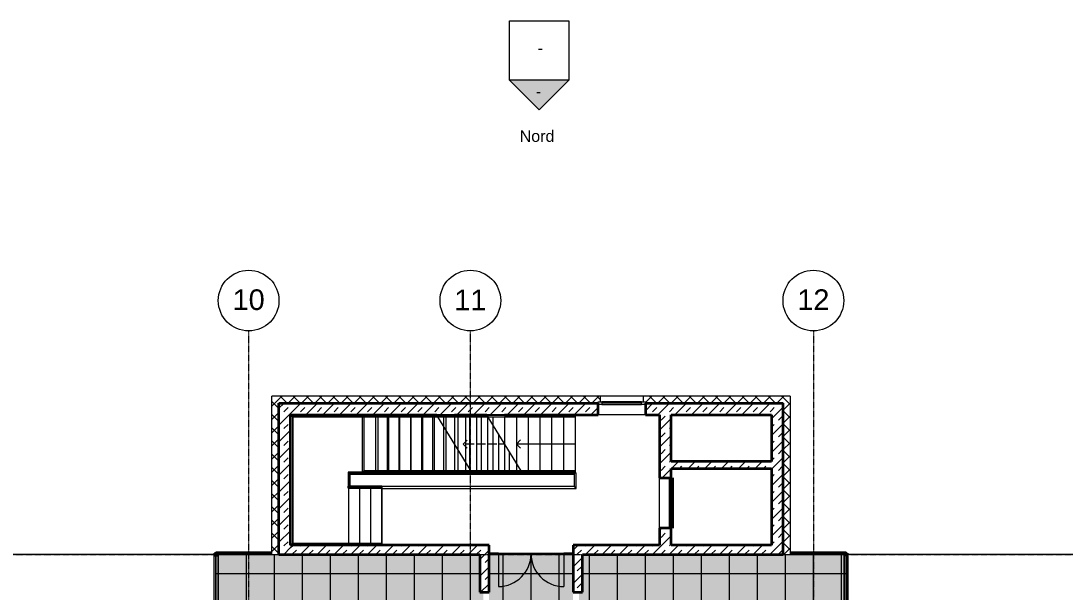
# Model space of a CAD drawing. Header units: millimetres. Extents: x -309577 to 26510, y -302335 to 26695.
# Drawn here: x -248819 to -226445, y -241483 to -229236 of the extents above; entities that cross this region are included whole.
import ezdxf

# ---------------------------------------------------------------- set-up
doc = ezdxf.new("R2010")
doc.units = ezdxf.units.MM
doc.linetypes.add('Rasterlinie', pattern=[22.225, 12.7, -3.175, 3.175, -3.175])
doc.linetypes.add('Verdeckt', pattern=[3, 2, -1])
for name, color, linetype, lineweight in [('A-ANNO-SYMB', 6, 'Continuous', 9), ('A-ANNO-TEXT', 2, 'Continuous', 9), ('A-AREA-LINE', 4, 'Continuous', 70), ('A-CLNG-GRID', 1, 'Continuous', 9), ('A-CLNG-SUSP', 5, 'Continuous', 9), ('A-DOOR', 1, 'Continuous', 9), ('A-FLOR-HRAL', 1, 'Continuous', 9), ('A-FLOR-OTLN', 6, 'Continuous', 9), ('A-FLOR-PATT', 8, 'Continuous', 9), ('A-FLOR-STRS', 2, 'Continuous', 9), ('A-GLAZ', 6, 'Continuous', 9), ('A-GLAZ-FRAM', 6, 'Continuous', 9), ('A-GLAZ-GLAS', 6, 'Continuous', 9), ('A-SECT-MBND', 5, 'Verdeckt', 9), ('A-WALL', 2, 'Continuous', 9), ('A-WALL-PATT', 2, 'Continuous', 35), ('S-GRID', 1, 'Continuous', 9)]:
    doc.layers.add(name, color=color, linetype=linetype, lineweight=lineweight)
pattern_1 = [(180, (0, 0), (-6e-14, -500), [])]
pattern_2 = [(45, (0, 0), (-141.42136, 141.42136), []), (135, (0, 0), (-141.42136, -141.42136), [])]
pattern_3 = [(45, (0, 0), (-179.60512, 179.60512), []), (45, (179.6, 0), (-179.60512, 179.60512), [127, -127])]

# ---------------------------------------------------------------- blocks, each defined once
blk = doc.blocks.new('Geländer - Geländer-271606-Ebene 2')
at = {"layer": 'A-FLOR-HRAL'}
for p, q in [((-236964, -238928), (-236964, -239218)), ((-236964, -238928), (-236924, -238928)), ((-236924, -239258), (-236924, -238928)), ((-236964, -239218), (-241084, -239218)), ((-241084, -239258), (-241084, -239253)), ((-241084, -239258), (-236924, -239258))]:
    blk.add_line(p, q, dxfattribs=at)
blk.add_open_spline([(-236924, -239258), (-236924, -239258), (-236924, -239258), (-236925, -239257), (-236926, -239255), (-236928, -239254), (-236929, -239253), (-236930, -239252), (-236931, -239250), (-236933, -239248), (-236935, -239247), (-236936, -239246), (-236937, -239244), (-236939, -239243), (-236940, -239242), (-236941, -239241), (-236942, -239239), (-236944, -239238), (-236945, -239237), (-236946, -239235), (-236948, -239234), (-236949, -239233), (-236950, -239232), (-236951, -239230), (-236953, -239229), (-236954, -239228), (-236955, -239227), (-236956, -239225), (-236958, -239224), (-236959, -239223), (-236960, -239222), (-236961, -239221), (-236962, -239219), (-236963, -239218), (-236964, -239218), (-236964, -239218)], degree=3, knots=[0, 0, 0, 0, 0.083333, 0.125, 0.166667, 0.208333, 0.229167, 0.25, 0.291667, 0.333333, 0.354167, 0.375, 0.395833, 0.416667, 0.4375, 0.458333, 0.479167, 0.5, 0.520833, 0.541667, 0.5625, 0.583333, 0.604167, 0.625, 0.645833, 0.666667, 0.6875, 0.708333, 0.75, 0.770833, 0.791667, 0.833333, 0.875, 0.916667, 1, 1, 1, 1], dxfattribs=at)
blk = doc.blocks.new('Systemelement - Verglasung-250439-Ebene 2')
at = {"layer": 'A-GLAZ'}
for p, q in [((-100, 15), (100, 15)), ((-100, 15), (-100, -15)), ((100, 15), (100, -15)), ((100, -15), (-100, -15))]:
    blk.add_line(p, q, dxfattribs=at)
blk = doc.blocks.new('Systemelement - Verglasung-250440-Ebene 2')
at = {"layer": 'A-GLAZ'}
for p, q in [((-700, 15), (700, 15)), ((-700, 15), (-700, -15)), ((700, 15), (700, -15)), ((700, -15), (-700, -15))]:
    blk.add_line(p, q, dxfattribs=at)
blk = doc.blocks.new('Fensterelement 1-flg - Standard-250446-Ebene 2')
at = {"layer": 'A-GLAZ-FRAM'}
for p, q in [((-552.5, 40), (552.5, 40)), ((-552.5, -40), (-552.5, 40)), ((552.5, 40), (552.5, -40)), ((552.5, -40), (-552.5, -40))]:
    blk.add_line(p, q, dxfattribs=at)
at = {"layer": 'A-GLAZ-GLAS'}
blk.add_line((-492.5, 0), (492.5, 0), dxfattribs=at)
blk = doc.blocks.new('Systemelement - Metallpanel-V7-Ebene 2')
at = {"layer": 'A-GLAZ'}
h = blk.add_hatch(dxfattribs=at)
h.set_pattern_fill('FP_1', color=256, style=0, pattern_type=2)
h.set_pattern_definition(pattern_1)
h.paths.add_polyline_path([(-600, 25), (-600, -25), (600, -25), (600, 25), (-122, 25)], flags=0)
for p, q in [((-600, 25), (600, 25)), ((600, 25), (600, -25)), ((600, -25), (-600, -25))]:
    blk.add_line(p, q, dxfattribs=at)
blk = doc.blocks.new('Fensterelement 1-flg - Standard-250491-Ebene 2')
at = {"layer": 'A-GLAZ-FRAM'}
for p, q in [((-552.5, -40), (-552.5, 40)), ((-552.5, 40), (552.5, 40)), ((552.5, 40), (552.5, -40)), ((552.5, -40), (-552.5, -40))]:
    blk.add_line(p, q, dxfattribs=at)
at = {"layer": 'A-GLAZ-GLAS'}
blk.add_line((-492.5, 0), (492.5, 0), dxfattribs=at)
blk = doc.blocks.new('Systemelement - Metallpanel-V14-Ebene 2')
at = {"layer": 'A-GLAZ'}
h = blk.add_hatch(dxfattribs=at)
h.set_pattern_fill('FP_3', color=256, style=0, pattern_type=2)
h.set_pattern_definition(pattern_1)
h.paths.add_polyline_path([(600, -25), (600, 25), (-600, 25), (-600, -25)], flags=0)
for p, q in [((-600, 25), (600, 25)), ((600, 25), (600, -25)), ((600, -25), (-600, -25))]:
    blk.add_line(p, q, dxfattribs=at)
blk = doc.blocks.new('Geländer - Geländer-393406-Ebene 2')
at = {"layer": 'A-FLOR-HRAL'}
for p, q in [((-241511, -237688), (-243034, -237688)), ((-243034, -237688), (-243034, -240473)), ((-242994, -237728), (-241511, -237728)), ((-242994, -240438), (-242994, -237728)), ((-236944, -237688), (-241511, -237688)), ((-241511, -237728), (-236944, -237728)), ((-242016, -240438), (-242994, -240438)), ((-241084, -240438), (-242016, -240438))]:
    blk.add_line(p, q, dxfattribs=at)
blk.add_lwpolyline([(-241084, -240438), (-241084, -240439), (-241084, -240441), (-241084, -240444), (-241084, -240448), (-241084, -240453), (-241084, -240458), (-241084, -240463), (-241084, -240468), (-241084, -240472)], dxfattribs=at)
for points, knots in [([(-243034, -237688), (-243034, -237688), (-243033, -237688), (-243032, -237689), (-243031, -237691), (-243030, -237692), (-243029, -237693), (-243028, -237694), (-243026, -237696), (-243024, -237698), (-243023, -237699), (-243021, -237700), (-243020, -237702), (-243019, -237703), (-243018, -237704), (-243016, -237705), (-243015, -237707), (-243014, -237708), (-243012, -237709), (-243011, -237711), (-243010, -237712), (-243009, -237713), (-243007, -237714), (-243006, -237716), (-243005, -237717), (-243004, -237718), (-243003, -237719), (-243001, -237721), (-243000, -237722), (-242999, -237723), (-242998, -237724), (-242996, -237725), (-242995, -237727), (-242994, -237728), (-242994, -237728), (-242994, -237728)], [0, 0, 0, 0, 0.083333, 0.125, 0.166667, 0.208333, 0.229167, 0.25, 0.291667, 0.333333, 0.354167, 0.375, 0.395833, 0.416667, 0.4375, 0.458333, 0.479167, 0.5, 0.520833, 0.541667, 0.5625, 0.583333, 0.604167, 0.625, 0.645833, 0.666667, 0.6875, 0.708333, 0.75, 0.770833, 0.791667, 0.833333, 0.875, 0.916667, 1, 1, 1, 1]), ([(-241511, -237688), (-241510, -237688), (-241509, -237688), (-241507, -237690), (-241506, -237694), (-241505, -237698), (-241504, -237703), (-241504, -237710), (-241504, -237717), (-241506, -237722), (-241507, -237726), (-241509, -237728), (-241510, -237728), (-241511, -237728)], [0, 0, 0, 0, 0.083333, 0.166667, 0.25, 0.333333, 0.416667, 0.5, 0.666667, 0.75, 0.833333, 0.916667, 1, 1, 1, 1]), ([(-243028, -240472), (-243027, -240472), (-243026, -240470), (-243024, -240468), (-243023, -240467), (-243021, -240466), (-243020, -240464), (-243019, -240463), (-243018, -240462), (-243016, -240461), (-243015, -240459), (-243014, -240458), (-243012, -240457), (-243011, -240455), (-243010, -240454), (-243009, -240453), (-243007, -240452), (-243006, -240450), (-243005, -240449), (-243004, -240448), (-243003, -240447), (-243001, -240445), (-243000, -240444), (-242999, -240443), (-242998, -240442), (-242996, -240441), (-242995, -240439), (-242994, -240438), (-242994, -240438), (-242994, -240438)], [0.25, 0.25, 0.25, 0.25, 0.2916667, 0.3333333, 0.3541667, 0.375, 0.3958333, 0.4166667, 0.4375, 0.4583333, 0.4791667, 0.5, 0.5208333, 0.5416667, 0.5625, 0.5833333, 0.6041667, 0.625, 0.6458333, 0.6666667, 0.6875, 0.7083333, 0.75, 0.7708333, 0.7916667, 0.8333333, 0.875, 0.9166667, 1, 1, 1, 1]), ([(-242022, -240472), (-242022, -240471), (-242023, -240468), (-242024, -240463), (-242024, -240456), (-242023, -240449), (-242022, -240444), (-242020, -240440), (-242018, -240438), (-242017, -240438), (-242016, -240438)], [0.25, 0.25, 0.25, 0.25, 0.3333333, 0.4166667, 0.5, 0.6666667, 0.75, 0.8333333, 0.9166667, 1, 1, 1, 1])]:
    blk.add_open_spline(points, degree=3, knots=knots, dxfattribs=at)
blk = doc.blocks.new('Geländer - Geländer-393410-Ebene 2')
at = {"layer": 'A-FLOR-HRAL'}
for p, q in [((-241511, -238913), (-241809, -238913)), ((-241809, -238913), (-241809, -239213)), ((-241769, -238953), (-241511, -238953)), ((-241769, -239213), (-241769, -238953)), ((-236944, -238913), (-241511, -238913)), ((-241511, -238953), (-236964, -238953)), ((-241084, -239213), (-241809, -239213)), ((-241809, -239253), (-241084, -239253))]:
    blk.add_line(p, q, dxfattribs=at)
for points in [[(-241809, -239253), (-241809, -239252), (-241809, -239250), (-241809, -239247), (-241809, -239243), (-241809, -239238), (-241809, -239233), (-241809, -239228), (-241809, -239223), (-241809, -239219), (-241809, -239216), (-241809, -239214), (-241809, -239213)], [(-241084, -239213), (-241084, -239214), (-241084, -239216), (-241084, -239219), (-241084, -239223), (-241084, -239228), (-241084, -239233), (-241084, -239238), (-241084, -239243), (-241084, -239247), (-241084, -239250), (-241084, -239252), (-241084, -239253)]]:
    blk.add_lwpolyline(points, dxfattribs=at)
for points, knots in [([(-241809, -238913), (-241809, -238913), (-241808, -238913), (-241807, -238914), (-241806, -238916), (-241805, -238917), (-241804, -238918), (-241803, -238919), (-241801, -238921), (-241799, -238923), (-241798, -238924), (-241796, -238925), (-241795, -238927), (-241794, -238928), (-241793, -238929), (-241791, -238930), (-241790, -238932), (-241789, -238933), (-241787, -238934), (-241786, -238936), (-241785, -238937), (-241784, -238938), (-241782, -238939), (-241781, -238941), (-241780, -238942), (-241779, -238943), (-241778, -238944), (-241776, -238946), (-241775, -238947), (-241774, -238948), (-241773, -238949), (-241771, -238950), (-241770, -238952), (-241769, -238953), (-241769, -238953), (-241769, -238953)], [0, 0, 0, 0, 0.083333, 0.125, 0.166667, 0.208333, 0.229167, 0.25, 0.291667, 0.333333, 0.354167, 0.375, 0.395833, 0.416667, 0.4375, 0.458333, 0.479167, 0.5, 0.520833, 0.541667, 0.5625, 0.583333, 0.604167, 0.625, 0.645833, 0.666667, 0.6875, 0.708333, 0.75, 0.770833, 0.791667, 0.833333, 0.875, 0.916667, 1, 1, 1, 1]), ([(-241511, -238913), (-241510, -238913), (-241509, -238913), (-241507, -238915), (-241506, -238919), (-241505, -238923), (-241504, -238928), (-241504, -238935), (-241504, -238942), (-241506, -238947), (-241507, -238951), (-241509, -238953), (-241510, -238953), (-241511, -238953)], [0, 0, 0, 0, 0.083333, 0.166667, 0.25, 0.333333, 0.416667, 0.5, 0.666667, 0.75, 0.833333, 0.916667, 1, 1, 1, 1])]:
    blk.add_open_spline(points, degree=3, knots=knots, dxfattribs=at)
blk = doc.blocks.new('Fensterelement 1-flg - Standard-250453-Ebene 2')
at = {"layer": 'A-GLAZ-FRAM'}
for p, q in [((-492.5, 40), (-552.5, 40)), ((-552.5, 40), (-552.5, -40)), ((-492.5, -40), (-492.5, 40)), ((-492.5, 40), (492.5, 40)), ((552.5, 40), (492.5, 40)), ((492.5, 40), (492.5, -40)), ((552.5, -40), (552.5, 40)), ((-552.5, -40), (-492.5, -40)), ((492.5, -40), (-492.5, -40)), ((492.5, -40), (552.5, -40))]:
    blk.add_line(p, q, dxfattribs=at)
at = {"layer": 'A-GLAZ-GLAS'}
blk.add_line((-492.5, 0), (492.5, 0), dxfattribs=at)
blk = doc.blocks.new('Systemelement - Metallpanel-V35-Ebene 2')
at = {"layer": 'A-GLAZ'}
for p, q in [((560, 25), (-600, 25)), ((-600, 25), (-600, -25)), ((600, -25), (600, 0)), ((-600, -25), (600, -25))]:
    blk.add_line(p, q, dxfattribs=at)
blk = doc.blocks.new('Fensterelement 1-flg - Standard-250498-Ebene 2')
at = {"layer": 'A-GLAZ-FRAM'}
for p, q in [((-552.5, -40), (-552.5, 40)), ((-552.5, 40), (-492.5, 40)), ((-492.5, 40), (-492.5, -40)), ((492.5, 40), (-492.5, 40)), ((492.5, -40), (492.5, 40)), ((492.5, 40), (552.5, 40)), ((552.5, 40), (552.5, -40)), ((-492.5, -40), (-552.5, -40)), ((-492.5, -40), (492.5, -40)), ((552.5, -40), (492.5, -40))]:
    blk.add_line(p, q, dxfattribs=at)
at = {"layer": 'A-GLAZ-GLAS'}
blk.add_line((-492.5, 0), (492.5, 0), dxfattribs=at)
blk = doc.blocks.new('Systemelement - Metallpanel-V47-Ebene 2')
at = {"layer": 'A-GLAZ'}
for p, q in [((600, 25), (-600, 25)), ((-600, 25), (-600, -25)), ((600, 0), (600, 25)), ((-600, -25), (560, -25))]:
    blk.add_line(p, q, dxfattribs=at)
blk = doc.blocks.new('Geländer - Geländer-272997-Ebene 2')
at = {"layer": 'A-FLOR-HRAL'}
for p, q in [((-243034, -237688), (-243034, -240473)), ((-241504, -237688), (-243034, -237688)), ((-242994, -237728), (-242994, -240438)), ((-241504, -237728), (-242994, -237728)), ((-240222, -237688), (-241504, -237688)), ((-240222, -237728), (-241504, -237728)), ((-239992, -237688), (-240215, -237688)), ((-239992, -237728), (-240215, -237728)), ((-239907, -237688), (-239964, -237688)), ((-239882, -237728), (-239964, -237728)), ((-242994, -240438), (-242024, -240438)), ((-242024, -240438), (-241084, -240438)), ((-241084, -240438), (-241084, -240473))]:
    blk.add_line(p, q, dxfattribs=at)
blk = doc.blocks.new('Geländer - Geländer-273030-Ebene 2')
at = {"layer": 'A-FLOR-HRAL'}
for p, q in [((-236964, -238928), (-236964, -239218)), ((-236964, -238928), (-236924, -238928)), ((-236924, -239258), (-236924, -238928)), ((-236964, -239218), (-241084, -239218)), ((-241084, -239258), (-241084, -239218)), ((-241084, -239258), (-236924, -239258))]:
    blk.add_line(p, q, dxfattribs=at)
blk.add_open_spline([(-236924, -239258), (-236924, -239258), (-236924, -239258), (-236925, -239257), (-236926, -239255), (-236928, -239254), (-236929, -239253), (-236930, -239252), (-236931, -239250), (-236933, -239248), (-236935, -239247), (-236936, -239246), (-236937, -239244), (-236939, -239243), (-236940, -239242), (-236941, -239241), (-236942, -239239), (-236944, -239238), (-236945, -239237), (-236946, -239235), (-236948, -239234), (-236949, -239233), (-236950, -239232), (-236951, -239230), (-236953, -239229), (-236954, -239228), (-236955, -239227), (-236956, -239225), (-236958, -239224), (-236959, -239223), (-236960, -239222), (-236961, -239221), (-236962, -239219), (-236963, -239218), (-236964, -239218), (-236964, -239218)], degree=3, knots=[0, 0, 0, 0, 0.083333, 0.125, 0.166667, 0.208333, 0.229167, 0.25, 0.291667, 0.333333, 0.354167, 0.375, 0.395833, 0.416667, 0.4375, 0.458333, 0.479167, 0.5, 0.520833, 0.541667, 0.5625, 0.583333, 0.604167, 0.625, 0.645833, 0.666667, 0.6875, 0.708333, 0.75, 0.770833, 0.791667, 0.833333, 0.875, 0.916667, 1, 1, 1, 1], dxfattribs=at)
blk = doc.blocks.new('Systemelement - Verglasung-250438-Ebene 2')
at = {"layer": 'A-GLAZ'}
for p, q in [((100, 15), (-100, 15)), ((-100, 15), (-100, -15)), ((100, -15), (100, 15)), ((-100, -15), (100, -15))]:
    blk.add_line(p, q, dxfattribs=at)
blk = doc.blocks.new('Türelement 2-flg - Drehflügel - Glas - Standard-250433-Ebene 2')
at = {"layer": 'A-DOOR'}
for p, q in [((-700, 0), (-700, 700)), ((700, 0), (700, 700))]:
    blk.add_line(p, q, dxfattribs=at)
for centre, start, end in [((-700, 0), 0, 90), ((700, 0), 90, 180)]:
    blk.add_arc(centre, 700, start, end, dxfattribs=at)
blk = doc.blocks.new('Geländer - Geländer-273226-Ebene 2')
at = {"layer": 'A-FLOR-HRAL'}
for p, q in [((-238829, -237693), (-238804, -237733)), ((-236944, -237693), (-238829, -237693)), ((-236944, -237733), (-238804, -237733)), ((-236944, -237693), (-236944, -237733))]:
    blk.add_line(p, q, dxfattribs=at)
at = {"layer": 'A-SECT-MBND'}
for p, q in [((-241474, -237733), (-241474, -237693)), ((-238829, -237693), (-241474, -237693)), ((-241474, -237714), (-241474, -237711)), ((-239892, -237711), (-241474, -237711)), ((-241474, -237714), (-241474, -237711)), ((-239892, -237711), (-241474, -237711)), ((-241474, -237714), (-241474, -237711)), ((-239892, -237711), (-241474, -237711)), ((-241474, -237714), (-241474, -237711)), ((-238817, -237711), (-241474, -237711)), ((-239890, -237714), (-241474, -237714)), ((-239890, -237714), (-241474, -237714)), ((-239890, -237714), (-241474, -237714)), ((-238815, -237714), (-241474, -237714)), ((-238804, -237733), (-241474, -237733)), ((-238817, -237711), (-239672, -237711)), ((-238815, -237714), (-239672, -237714)), ((-238817, -237711), (-239432, -237711)), ((-238815, -237714), (-239432, -237714)), ((-238817, -237711), (-239191, -237711)), ((-238815, -237714), (-239191, -237714))]:
    blk.add_line(p, q, dxfattribs=at)
blk = doc.blocks.new('Geländer - Geländer-273230-Ebene 2')
at = {"layer": 'A-FLOR-HRAL'}
for p, q in [((-238103, -238883), (-238079, -238923)), ((-236944, -238883), (-238103, -238883)), ((-236944, -238923), (-238079, -238923)), ((-236944, -238883), (-236944, -238923))]:
    blk.add_line(p, q, dxfattribs=at)
at = {"layer": 'A-SECT-MBND'}
for p, q in [((-241474, -238923), (-241474, -238883)), ((-238103, -238883), (-241474, -238883)), ((-241474, -238904), (-241474, -238901)), ((-238092, -238901), (-241474, -238901)), ((-241474, -238904), (-241474, -238901)), ((-238092, -238901), (-241474, -238901)), ((-241474, -238904), (-241474, -238901)), ((-238092, -238901), (-241474, -238901)), ((-241474, -238904), (-241474, -238901)), ((-238092, -238901), (-241474, -238901)), ((-238090, -238904), (-241474, -238904)), ((-238090, -238904), (-241474, -238904)), ((-238090, -238904), (-241474, -238904)), ((-238090, -238904), (-241474, -238904)), ((-238079, -238923), (-241474, -238923))]:
    blk.add_line(p, q, dxfattribs=at)
blk = doc.blocks.new('Fenster 1-flg - mit Anschlag - 1_01 x 1_01-250515-Ebene 2')
at = {"layer": 'A-GLAZ-FRAM'}
for p, q in [((-525, -20), (-445, -20)), ((-445, -80), (-475, -80)), ((-445, -20), (-445, -80)), ((405, -20), (-445, -20)), ((-445, -80), (405, -80)), ((405, -80), (405, -20)), ((405, -20), (485, -20)), ((435, -80), (405, -80))]:
    blk.add_line(p, q, dxfattribs=at)
at = {"layer": 'A-GLAZ-GLAS'}
blk.add_line((-445, -50), (405, -50), dxfattribs=at)
blk = doc.blocks.new('Geländer - Geländer-273478-Ebene 2')
at = {"layer": 'A-FLOR-HRAL'}
for p, q in [((-239907, -237688), (-239882, -237728)), ((-238832, -237688), (-239907, -237688)), ((-238807, -237728), (-239882, -237728)), ((-238610, -237688), (-238705, -237688)), ((-238380, -237688), (-238454, -237688)), ((-238150, -237688), (-238202, -237688)), ((-237920, -237688), (-237950, -237688)), ((-237689, -237688), (-237699, -237688))]:
    blk.add_line(p, q, dxfattribs=at)
at = {"layer": 'A-SECT-MBND'}
for p, q in [((-243034, -237688), (-243034, -240478)), ((-241504, -237688), (-243034, -237688)), ((-242994, -237728), (-242994, -240438)), ((-241504, -237728), (-242994, -237728)), ((-239907, -237688), (-241504, -237688)), ((-239882, -237728), (-241504, -237728)), ((-243034, -240478), (-242024, -240478)), ((-242994, -240438), (-242024, -240438)), ((-242024, -240438), (-241084, -240438)), ((-242024, -240478), (-241084, -240478)), ((-241084, -240438), (-241084, -240478))]:
    blk.add_line(p, q, dxfattribs=at)
blk = doc.blocks.new('Geländer - Geländer-273482-Ebene 2')
at = {"layer": 'A-FLOR-HRAL'}
for p, q in [((-239160, -238913), (-239148, -238933)), ((-238085, -238913), (-239160, -238913)), ((-239148, -238933), (-239148, -238953)), ((-236964, -238953), (-239148, -238953))]:
    blk.add_line(p, q, dxfattribs=at)
at = {"layer": 'A-SECT-MBND'}
for p, q in [((-241809, -238913), (-241809, -239253)), ((-241504, -238913), (-241809, -238913)), ((-241799, -238923), (-241799, -239243)), ((-241504, -238923), (-241799, -238923)), ((-241799, -238923), (-241799, -239243)), ((-241504, -238923), (-241799, -238923)), ((-241799, -238923), (-241799, -239243)), ((-241504, -238923), (-241799, -238923)), ((-241779, -238943), (-241779, -239223)), ((-241504, -238943), (-241779, -238943)), ((-241779, -238943), (-241779, -239223)), ((-241504, -238943), (-241779, -238943)), ((-241779, -238943), (-241779, -239223)), ((-241504, -238943), (-241779, -238943)), ((-241769, -238953), (-241769, -239213)), ((-241504, -238953), (-241769, -238953)), ((-239160, -238913), (-241504, -238913)), ((-239157, -238923), (-241504, -238923)), ((-239154, -238923), (-241504, -238923)), ((-239154, -238923), (-241504, -238923)), ((-239151, -238943), (-241504, -238943)), ((-239148, -238943), (-241504, -238943)), ((-239148, -238943), (-241504, -238943)), ((-239148, -238953), (-241504, -238953)), ((-241809, -239253), (-241084, -239253)), ((-241799, -239243), (-241084, -239243)), ((-241799, -239243), (-241084, -239243)), ((-241799, -239243), (-241084, -239243)), ((-241779, -239223), (-241084, -239223)), ((-241779, -239223), (-241084, -239223)), ((-241779, -239223), (-241084, -239223)), ((-241769, -239213), (-241084, -239213)), ((-241084, -239213), (-241084, -239253)), ((-241084, -239223), (-241084, -239243)), ((-241084, -239223), (-241084, -239243)), ((-241084, -239223), (-241084, -239243))]:
    blk.add_line(p, q, dxfattribs=at)
blk = doc.blocks.new('Ansicht - Gefüllter Pfeil und Ansichtsname-212564-Ebene 2')
at = {"layer": 'A-ANNO-SYMB'}
for p, q in [((-6.35, -6.35), (-6.35, 6.35)), ((-6.35, 6.35), (6.35, 6.35)), ((6.35, 6.35), (6.35, -6.35)), ((6.35, -6.35), (-6.35, -6.35))]:
    blk.add_line(p, q, dxfattribs=at)
blk = doc.blocks.new('Ansicht - Gefüllter Pfeil und Ansichtsname-212290-Ebene 2')
at = {"layer": 'A-ANNO-SYMB'}
blk.add_hatch(color=256, dxfattribs=at).paths.add_polyline_path([(6.35, 0), (-6.35, 0), (0, 6.35)], flags=0)
for p, q in [((0, 6.35), (-6.35, 0)), ((6.35, 0), (0, 6.35)), ((-6.35, 0), (6.35, 0))]:
    blk.add_line(p, q, dxfattribs=at)
blk = doc.blocks.new('Raster - Rasterbeschriftung-194804-Ebene 2')
at = {"layer": 'S-GRID'}
blk.add_circle((0, 0), 6.5, dxfattribs=at)

msp = doc.modelspace()

# ---------------------------------------------------------------- hatches: boundary and pattern name
at = {"layer": 'A-CLNG-GRID', "lineweight": 18}
h = msp.add_hatch(dxfattribs=at)
h.set_pattern_fill('FP_18', color=256, style=0, pattern_type=2)
h.set_pattern_definition([(0, (-241588.7, -242283), (0, 600), []), (90, (-241588.7, -242283), (-600, 4e-14), [])])
h.paths.add_polyline_path([(-244639, -244533), (-244614, -244533), (-244614, -244508), (-243939, -244508), (-243939, -244470), (-238914, -244470), (-238914, -241483), (-238989, -241483), (-238989, -240673), (-243439, -240673), (-243439, -240648), (-244639, -240648), (-244639, -243055)], flags=0)
h = msp.add_hatch(dxfattribs=at)
h.set_pattern_fill('FP_34', color=256, style=0, pattern_type=2)
h.set_pattern_definition([(90, (-237888.7, -259683), (-600, 4e-14), []), (180, (-237888.7, -259683), (-7e-14, -600), [])])
h.paths.add_polyline_path([(-241234, -278983), (-234544, -278983), (-234544, -277583), (-236989, -277583), (-236989, -240678), (-238789, -240678), (-238790, -277583), (-241234, -277583), (-241234, -278481)], flags=0)
h = msp.add_hatch(dxfattribs=at)
h.set_pattern_fill('FP_19', color=256, style=0, pattern_type=2)
h.set_pattern_definition([(0, (-234238.7, -242283), (0, 600), []), (90, (-234238.7, -242283), (-600, 4e-14), [])])
h.paths.add_polyline_path([(-231164, -244533), (-231139, -244533), (-231139, -240648), (-232339, -240648), (-232339, -240673), (-236789, -240673), (-236789, -241483), (-236864, -241483), (-236864, -244470), (-231839, -244470), (-231839, -244508), (-231164, -244508), (-231164, -244531)], flags=0)
at = {"layer": 'A-FLOR-PATT'}
h = msp.add_hatch(dxfattribs=at)
h.set_pattern_fill('FP_27', color=256, style=0, pattern_type=2)
h.set_pattern_definition([(270, (-237868.69, -258096.74), (100, 6e-15), []), (0, (-237868.69, -258096.74), (200, 200), [100, -700]), (0, (-237768.69, -258496.74), (200, 200), [100, -700])])
h.paths.add_polyline_path([(-237343, -278983), (-234544, -278983), (-234544, -277583), (-236989, -277583), (-236989, -272680), (-236864, -272680), (-236864, -275520), (-231164, -275520), (-231164, -274153), (-231179, -274153), (-231179, -272953), (-231164, -272953), (-231164, -271558), (-231839, -271558), (-231839, -271595), (-236864, -271595), (-236864, -271795), (-236989, -271795), (-236989, -268630), (-236864, -268630), (-236864, -271470), (-231839, -271470), (-231839, -271508), (-231164, -271508), (-231164, -271453), (-231179, -271453), (-231179, -270253), (-231164, -270253), (-231164, -268753), (-231179, -268753), (-231179, -267553), (-231164, -267553), (-231164, -267508), (-231839, -267508), (-231839, -267545), (-236864, -267545), (-236864, -267745), (-236989, -267745), (-236989, -264580), (-236864, -264580), (-236864, -267420), (-231839, -267420), (-231839, -267458), (-231164, -267458), (-231164, -266053), (-231179, -266053), (-231179, -264853), (-231164, -264853), (-231164, -263458), (-231839, -263458), (-231839, -263495), (-236864, -263495), (-236864, -263695), (-236989, -263695), (-236989, -260568), (-236864, -260568), (-236864, -263370), (-231839, -263370), (-231839, -263408), (-231164, -263408), (-231164, -263353), (-231179, -263353), (-231179, -262153), (-231164, -262153), (-231164, -260653), (-231179, -260653), (-231179, -259483), (-236864, -259483), (-236864, -259683), (-236989, -259683), (-236989, -255130), (-236864, -255130), (-236864, -259283), (-231164, -259283), (-231164, -257953), (-231179, -257953), (-231179, -256753), (-231164, -256753), (-231164, -255253), (-231179, -255253), (-231179, -254053), (-231164, -254053), (-231164, -254008), (-231839, -254008), (-231839, -254045), (-236864, -254045), (-236864, -254245), (-236989, -254245), (-236989, -249730), (-236864, -249730), (-236864, -253920), (-231839, -253920), (-231839, -253958), (-231164, -253958), (-231164, -252553), (-231179, -252553), (-231179, -251353), (-231164, -251353), (-231164, -249853), (-231179, -249853), (-231179, -248653), (-231164, -248653), (-231164, -248608), (-231839, -248608), (-231839, -248645), (-236864, -248645), (-236864, -248845), (-236989, -248845), (-236989, -245680), (-236864, -245680), (-236864, -248520), (-231839, -248520), (-231839, -248558), (-231164, -248558), (-231164, -247153), (-231179, -247153), (-231179, -245953), (-231164, -245953), (-231164, -244558), (-231839, -244558), (-231839, -244595), (-236864, -244595), (-236864, -244795), (-236989, -244795), (-236989, -244270), (-236864, -244270), (-236864, -244470), (-231839, -244470), (-231839, -244508), (-231164, -244508), (-231164, -244453), (-231179, -244453), (-231179, -243253), (-231164, -243253), (-231164, -241753), (-231179, -241753), (-231179, -240673), (-236789, -240673), (-236789, -241483), (-236864, -241483), (-236864, -243385), (-236989, -243385), (-236989, -240678), (-237189, -240678), (-237189, -240673), (-238589, -240673), (-238589, -240678), (-238789, -240678), (-238789, -243385), (-238914, -243385), (-238914, -241483), (-238989, -241483), (-238989, -240673), (-244599, -240673), (-244599, -241753), (-244614, -241753), (-244614, -243253), (-244599, -243253), (-244599, -244453), (-244614, -244453), (-244614, -244508), (-243939, -244508), (-243939, -244470), (-238914, -244470), (-238914, -244270), (-238789, -244270), (-238789, -244795), (-238914, -244795), (-238914, -244595), (-243939, -244595), (-243939, -244558), (-244614, -244558), (-244614, -245953), (-244599, -245953), (-244599, -247153), (-244614, -247153), (-244614, -248558), (-243939, -248558), (-243939, -248520), (-238914, -248520), (-238914, -248022), (-238939, -248070), (-238977, -248115), (-239022, -248152), (-239074, -248180), (-239130, -248197), (-239189, -248203), (-239247, -248197), (-239303, -248180), (-239355, -248152), (-239401, -248115), (-239438, -248070), (-239466, -248018), (-239483, -247962), (-239489, -247903), (-239483, -247844), (-239466, -247788), (-239438, -247736), (-239401, -247691), (-239355, -247654), (-239303, -247626), (-239247, -247609), (-239189, -247603), (-239130, -247609), (-239074, -247626), (-239022, -247654), (-238977, -247691), (-238939, -247736), (-238914, -247784), (-238914, -245680), (-238789, -245680), (-238789, -248845), (-238914, -248845), (-238914, -248645), (-243939, -248645), (-243939, -248608), (-244614, -248608), (-244614, -248653), (-244599, -248653), (-244599, -249853), (-244614, -249853), (-244614, -251353), (-244599, -251353), (-244599, -252553), (-244614, -252553), (-244614, -253958), (-243939, -253958), (-243939, -253920), (-238914, -253920), (-238914, -249730), (-238789, -249730), (-238789, -254245), (-238914, -254245), (-238914, -254045), (-243939, -254045), (-243939, -254008), (-244614, -254008), (-244614, -254053), (-244599, -254053), (-244599, -255253), (-244614, -255253), (-244614, -256753), (-244599, -256753), (-244599, -257953), (-244614, -257953), (-244614, -259283), (-238914, -259283), (-238914, -256122), (-238939, -256170), (-238977, -256215), (-239022, -256252), (-239074, -256280), (-239130, -256297), (-239189, -256303), (-239247, -256297), (-239303, -256280), (-239355, -256252), (-239401, -256215), (-239438, -256170), (-239466, -256118), (-239483, -256062), (-239489, -256003), (-239483, -255944), (-239466, -255888), (-239438, -255836), (-239401, -255791), (-239355, -255754), (-239303, -255726), (-239247, -255709), (-239189, -255703), (-239130, -255709), (-239074, -255726), (-239022, -255754), (-238977, -255791), (-238939, -255836), (-238914, -255884), (-238914, -255130), (-238789, -255130), (-238790, -259683), (-238914, -259683), (-238914, -259483), (-244599, -259483), (-244599, -260653), (-244614, -260653), (-244614, -262153), (-244599, -262153), (-244599, -263353), (-244614, -263353), (-244614, -264758), (-243939, -264758), (-243939, -264720), (-238914, -264720), (-238914, -264222), (-238939, -264270), (-238977, -264315), (-239022, -264352), (-239074, -264380), (-239130, -264397), (-239189, -264403), (-239247, -264397), (-239303, -264380), (-239355, -264352), (-239404, -264311), (-239438, -264270), (-239466, -264218), (-239483, -264162), (-239488, -264098), (-239483, -264044), (-239466, -263988), (-239438, -263936), (-239401, -263891), (-239355, -263854), (-239303, -263826), (-239247, -263809), (-239189, -263803), (-239130, -263809), (-239074, -263826), (-239022, -263854), (-238977, -263891), (-238939, -263936), (-238914, -263984), (-238914, -260568), (-238789, -260568), (-238790, -265045), (-238914, -265045), (-238914, -264845), (-243939, -264845), (-243939, -264808), (-244614, -264808), (-244614, -264853), (-244599, -264853), (-244599, -266053), (-244614, -266053), (-244614, -267553), (-244599, -267553), (-244599, -268753), (-244614, -268753), (-244614, -270158), (-243939, -270158), (-243939, -270120), (-238914, -270120), (-238914, -265930), (-238789, -265930), (-238789, -270445), (-238914, -270445), (-238914, -270245), (-243939, -270245), (-243939, -270208), (-244614, -270208), (-244614, -270253), (-244599, -270253), (-244599, -271453), (-244614, -271453), (-244614, -272953), (-244599, -272953), (-244599, -274153), (-244614, -274153), (-244614, -275520), (-238914, -275520), (-238914, -272322), (-238939, -272370), (-238977, -272415), (-239022, -272452), (-239074, -272480), (-239130, -272497), (-239189, -272503), (-239247, -272497), (-239303, -272480), (-239355, -272452), (-239401, -272415), (-239438, -272370), (-239466, -272318), (-239483, -272262), (-239489, -272203), (-239483, -272144), (-239466, -272088), (-239438, -272036), (-239401, -271991), (-239355, -271954), (-239303, -271926), (-239247, -271909), (-239189, -271903), (-239130, -271909), (-239074, -271926), (-239022, -271954), (-238977, -271991), (-238939, -272036), (-238914, -272084), (-238914, -271330), (-238789, -271330), (-238790, -277583), (-241234, -277583), (-241234, -278983), (-238764, -278983)], flags=0)
h.paths.add_polyline_path([(-243939, -272453), (-243994, -272447), (-244047, -272428), (-244095, -272398), (-244134, -272359), (-244164, -272311), (-244182, -272259), (-244189, -272203), (-244182, -272147), (-244164, -272095), (-244134, -272047), (-244095, -272008), (-244047, -271978), (-243994, -271959), (-243939, -271953), (-243883, -271959), (-243830, -271978), (-243783, -272008), (-243743, -272047), (-243713, -272095), (-243695, -272147), (-243689, -272203), (-243695, -272259), (-243713, -272311), (-243743, -272359), (-243783, -272398), (-243830, -272428), (-243883, -272447)], flags=0)
h.paths.add_polyline_path([(-231839, -272453), (-231894, -272447), (-231947, -272428), (-231995, -272398), (-232034, -272359), (-232064, -272311), (-232082, -272259), (-232089, -272203), (-232082, -272147), (-232064, -272095), (-232034, -272047), (-231995, -272008), (-231947, -271978), (-231894, -271959), (-231839, -271953), (-231783, -271959), (-231730, -271978), (-231683, -272008), (-231643, -272047), (-231613, -272095), (-231595, -272147), (-231589, -272203), (-231595, -272259), (-231613, -272311), (-231643, -272359), (-231683, -272398), (-231730, -272428), (-231783, -272447)], flags=0)
h.paths.add_polyline_path([(-231839, -264353), (-231894, -264347), (-231947, -264328), (-231995, -264298), (-232034, -264259), (-232064, -264211), (-232082, -264159), (-232089, -264103), (-232082, -264047), (-232064, -263995), (-232034, -263947), (-231995, -263908), (-231947, -263878), (-231894, -263859), (-231839, -263853), (-231783, -263859), (-231730, -263878), (-231683, -263908), (-231643, -263947), (-231613, -263995), (-231595, -264047), (-231589, -264103), (-231595, -264159), (-231613, -264211), (-231643, -264259), (-231683, -264298), (-231730, -264328), (-231783, -264347)], flags=0)
h.paths.add_polyline_path([(-243939, -264353), (-243994, -264347), (-244047, -264328), (-244095, -264298), (-244134, -264259), (-244164, -264211), (-244182, -264159), (-244189, -264103), (-244182, -264047), (-244164, -263995), (-244134, -263947), (-244095, -263908), (-244047, -263878), (-243994, -263859), (-243939, -263853), (-243883, -263859), (-243830, -263878), (-243783, -263908), (-243743, -263947), (-243713, -263995), (-243695, -264047), (-243689, -264103), (-243695, -264159), (-243713, -264211), (-243743, -264259), (-243783, -264298), (-243830, -264328), (-243883, -264347)], flags=0)
h.paths.add_polyline_path([(-231839, -256253), (-231894, -256247), (-231947, -256228), (-231995, -256198), (-232034, -256159), (-232064, -256111), (-232082, -256059), (-232089, -256003), (-232082, -255947), (-232064, -255895), (-232034, -255847), (-231995, -255808), (-231947, -255778), (-231894, -255759), (-231839, -255753), (-231783, -255759), (-231730, -255778), (-231682, -255809), (-231643, -255847), (-231613, -255895), (-231595, -255947), (-231589, -256003), (-231595, -256059), (-231613, -256111), (-231643, -256159), (-231683, -256198), (-231730, -256228), (-231783, -256247)], flags=0)
h.paths.add_polyline_path([(-243939, -256253), (-243994, -256247), (-244047, -256228), (-244095, -256198), (-244134, -256159), (-244164, -256111), (-244182, -256059), (-244189, -256003), (-244182, -255947), (-244164, -255895), (-244134, -255847), (-244095, -255808), (-244047, -255778), (-243994, -255759), (-243939, -255753), (-243883, -255759), (-243830, -255778), (-243782, -255809), (-243743, -255847), (-243713, -255895), (-243695, -255947), (-243689, -256003), (-243695, -256059), (-243713, -256111), (-243743, -256159), (-243783, -256198), (-243830, -256228), (-243883, -256247)], flags=0)
h.paths.add_polyline_path([(-243939, -248153), (-243994, -248147), (-244047, -248128), (-244095, -248098), (-244134, -248059), (-244164, -248011), (-244182, -247959), (-244189, -247903), (-244182, -247847), (-244164, -247795), (-244134, -247747), (-244095, -247708), (-244047, -247678), (-243994, -247659), (-243939, -247653), (-243883, -247659), (-243830, -247678), (-243783, -247708), (-243743, -247747), (-243713, -247795), (-243695, -247847), (-243689, -247903), (-243695, -247959), (-243713, -248011), (-243743, -248059), (-243783, -248098), (-243830, -248128), (-243883, -248147)], flags=0)
h.paths.add_polyline_path([(-231839, -248153), (-231894, -248147), (-231947, -248128), (-231995, -248098), (-232034, -248059), (-232064, -248011), (-232082, -247959), (-232089, -247903), (-232082, -247847), (-232064, -247795), (-232034, -247747), (-231995, -247708), (-231947, -247678), (-231894, -247659), (-231839, -247653), (-231783, -247659), (-231730, -247678), (-231683, -247708), (-231643, -247747), (-231613, -247795), (-231595, -247847), (-231589, -247903), (-231595, -247959), (-231613, -248011), (-231643, -248059), (-231683, -248098), (-231730, -248128), (-231783, -248147)], flags=0)
at = {"layer": 'A-WALL-PATT', "lineweight": 9}
h = msp.add_hatch(dxfattribs=at)
h.set_pattern_fill('FP_59', color=256, style=0, pattern_type=2)
h.set_pattern_definition(pattern_2)
h.paths.add_polyline_path([(-243439, -240673), (-243289, -240673), (-243289, -237283), (-243439, -237283), (-243439, -240221)], flags=0)
h = msp.add_hatch(dxfattribs=at)
h.set_pattern_fill('FP_59', color=256, style=0, pattern_type=2)
h.set_pattern_definition(pattern_2)
h.paths.add_polyline_path([(-235439, -237433), (-232489, -237433), (-232489, -237283), (-235489, -237283), (-235489, -237403), (-235439, -237403)], flags=0)
h.paths.add_polyline_path([(-243130, -237433), (-236449, -237433), (-236449, -237403), (-236399, -237403), (-236399, -237283), (-243289, -237283), (-243289, -237433)], flags=0)
h = msp.add_hatch(dxfattribs=at)
h.set_pattern_fill('FP_59', color=256, style=0, pattern_type=2)
h.set_pattern_definition(pattern_2)
h.paths.add_polyline_path([(-232489, -240673), (-232339, -240673), (-232339, -237283), (-232489, -237283), (-232489, -240473)], flags=0)
h = msp.add_hatch(dxfattribs=at)
h.set_pattern_fill('FP_60', color=256, style=0, pattern_type=2)
h.set_pattern_definition(pattern_3)
h.paths.add_polyline_path([(-243289, -240673), (-243039, -240673), (-243039, -237433), (-243289, -237433), (-243289, -240221)], flags=0)
h = msp.add_hatch(dxfattribs=at)
h.set_pattern_fill('FP_60', color=256, style=0, pattern_type=2)
h.set_pattern_definition(pattern_3)
h.paths.add_polyline_path([(-237343, -237683), (-236449, -237683), (-236449, -237433), (-243039, -237433), (-243039, -237683), (-238790, -237683)], flags=0)
h.paths.add_polyline_path([(-232739, -237683), (-232739, -237433), (-235439, -237433), (-235439, -237683), (-234449, -237683)], flags=0)
h = msp.add_hatch(dxfattribs=at)
h.set_pattern_fill('FP_60', color=256, style=0, pattern_type=2)
h.set_pattern_definition(pattern_3)
h.paths.add_polyline_path([(-232739, -240473), (-232489, -240473), (-232489, -237433), (-232739, -237433), (-232739, -240221)], flags=0)
h = msp.add_hatch(dxfattribs=at)
h.set_pattern_fill('FP_60', color=256, style=0, pattern_type=2)
h.set_pattern_definition(pattern_3)
h.paths.add_polyline_path([(-234889, -240473), (-234889, -240113), (-235139, -240113), (-235139, -240473)], flags=0)
h.paths.add_polyline_path([(-234889, -239033), (-234889, -237683), (-235139, -237683), (-235139, -239033)], flags=0)
h = msp.add_hatch(dxfattribs=at)
h.set_pattern_fill('FP_60', color=256, style=0, pattern_type=2)
h.set_pattern_definition(pattern_3)
h.paths.add_polyline_path([(-234889, -238833), (-232739, -238833), (-232739, -238683), (-234889, -238683)], flags=0)
h = msp.add_hatch(dxfattribs=at)
h.set_pattern_fill('FP_60', color=256, style=0, pattern_type=2)
h.set_pattern_definition(pattern_3)
h.paths.add_polyline_path([(-238989, -240673), (-238789, -240673), (-238789, -240473), (-243039, -240473), (-243039, -240673), (-240237, -240673)], flags=0)
h = msp.add_hatch(dxfattribs=at)
h.set_pattern_fill('FP_60', color=256, style=0, pattern_type=2)
h.set_pattern_definition(pattern_3)
h.paths.add_polyline_path([(-236964, -241483), (-236789, -241483), (-236789, -240473), (-236989, -240473), (-236989, -241483)], flags=0)
h = msp.add_hatch(dxfattribs=at)
h.set_pattern_fill('FP_60', color=256, style=0, pattern_type=2)
h.set_pattern_definition(pattern_3)
h.paths.add_polyline_path([(-234449, -240673), (-232489, -240673), (-232489, -240473), (-236789, -240473), (-236789, -240673), (-235896, -240673)], flags=0)
h = msp.add_hatch(dxfattribs=at)
h.set_pattern_fill('FP_60', color=256, style=0, pattern_type=2)
h.set_pattern_definition(pattern_3)
h.paths.add_polyline_path([(-238814, -241483), (-238789, -241483), (-238789, -240673), (-238989, -240673), (-238989, -241483), (-238889, -241483)], flags=0)

# ---------------------------------------------------------------- linework, layer by layer
at = {"layer": 'A-ANNO-TEXT'}
for p, q in [((-239259, -238223), (-239344, -238308)), ((-238113, -238219), (-238202, -238308)), ((-239259, -238393), (-239344, -238308)), ((-239104, -238308), (-239294, -238308)), ((-238864, -238308), (-239059, -238308)), ((-238624, -238308), (-238824, -238308)), ((-238454, -238308), (-238589, -238308)), ((-238113, -238397), (-238202, -238308)), ((-236944, -238308), (-238202, -238308))]:
    msp.add_line(p, q, dxfattribs=at)
at = {"layer": 'A-AREA-LINE'}
msp.add_line((-234889, -239033), (-234889, -240113), dxfattribs=at)
at = {"layer": 'A-CLNG-SUSP'}
for p, q in [((-244639, -240648), (-244639, -259283)), ((-243439, -240648), (-244639, -240648)), ((-231139, -240648), (-232339, -240648)), ((-231139, -259283), (-231139, -240648))]:
    msp.add_line(p, q, dxfattribs=at)
at = {"layer": 'A-FLOR-OTLN'}
for p, q in [((-236944, -237683), (-236944, -238928)), ((-241084, -239258), (-241084, -240438)), ((-244679, -240678), (-282399, -240678)), ((-237189, -240673), (-238589, -240673)), ((-193379, -240678), (-231099, -240678))]:
    msp.add_line(p, q, dxfattribs=at)
at = {"layer": 'A-FLOR-STRS'}
for p, q in [((-241504, -237683), (-241504, -237688)), ((-241504, -237728), (-241504, -238933)), ((-241474, -237683), (-241474, -237688)), ((-241474, -237728), (-241474, -238933)), ((-241222, -237683), (-241222, -237688)), ((-241222, -237728), (-241222, -238933)), ((-240970, -237683), (-240970, -237688)), ((-240970, -237728), (-240970, -238933)), ((-240719, -237683), (-240719, -237688)), ((-240719, -237728), (-240719, -238933)), ((-240467, -237683), (-240467, -237688)), ((-240467, -237728), (-240467, -238933)), ((-240215, -237683), (-240215, -238933)), ((-239964, -237683), (-239964, -238933)), ((-239907, -237688), (-239910, -237683)), ((-239822, -237683), (-239910, -237683)), ((-239160, -238913), (-239882, -237728)), ((-239764, -237683), (-239764, -237688)), ((-239581, -237683), (-239764, -237683)), ((-239764, -237728), (-239764, -237922)), ((-239529, -237683), (-239529, -237688)), ((-239521, -237683), (-239529, -237683)), ((-239529, -237728), (-239529, -238308)), ((-239294, -237683), (-239294, -237688)), ((-239294, -237728), (-239294, -238693)), ((-239059, -237683), (-239059, -237688)), ((-239059, -237728), (-239059, -238913)), ((-238829, -237693), (-238835, -237683)), ((-238268, -237683), (-238835, -237683)), ((-238824, -237728), (-238824, -238913)), ((-238103, -238883), (-238804, -237733)), ((-238705, -237683), (-238705, -237693)), ((-238705, -237733), (-238705, -237895)), ((-238454, -237683), (-238454, -237693)), ((-238454, -237733), (-238454, -238308)), ((-238202, -237683), (-238202, -237693)), ((-238202, -237733), (-238202, -238721)), ((-237950, -237683), (-237950, -237693)), ((-237950, -237733), (-237950, -238883)), ((-237699, -237683), (-237699, -237693)), ((-237699, -237733), (-237699, -238883)), ((-237447, -237683), (-237447, -237693)), ((-237447, -237733), (-237447, -238883)), ((-237195, -237683), (-237195, -237693)), ((-237195, -237733), (-237195, -238883)), ((-236944, -237683), (-236944, -237693)), ((-236944, -237733), (-236944, -238883)), ((-239712, -238007), (-239712, -238933)), ((-238589, -238087), (-238589, -238913)), ((-239460, -238420), (-239460, -238933)), ((-238354, -238472), (-238354, -238913)), ((-241789, -238933), (-241789, -239233)), ((-241504, -238933), (-241789, -238933)), ((-241474, -238933), (-241504, -238933)), ((-239154, -238933), (-241474, -238933)), ((-239209, -238833), (-239209, -238933)), ((-238119, -238858), (-238119, -238913)), ((-238073, -238933), (-238079, -238923)), ((-236964, -238933), (-238073, -238933)), ((-237950, -238923), (-237950, -238933)), ((-237699, -238923), (-237699, -238933)), ((-237447, -238923), (-237447, -238933)), ((-237195, -238923), (-237195, -238933)), ((-236944, -238923), (-236944, -238928)), ((-241789, -240438), (-241789, -239233)), ((-241789, -239233), (-241084, -239233)), ((-241554, -240438), (-241554, -239233)), ((-241319, -240438), (-241319, -239233)), ((-241084, -240438), (-241084, -239258))]:
    msp.add_line(p, q, dxfattribs=at)
at = {"layer": 'A-SECT-MBND'}
for p, q in [((-243039, -237683), (-243039, -240483)), ((-241504, -237683), (-243039, -237683)), ((-241504, -237683), (-241504, -238933)), ((-239910, -237683), (-241504, -237683)), ((-241474, -237683), (-241474, -238933)), ((-238835, -237683), (-241474, -237683)), ((-241222, -237683), (-241222, -238933)), ((-241174, -237683), (-241174, -238933)), ((-240970, -237683), (-240970, -238933)), ((-240939, -237683), (-240939, -238933)), ((-240719, -237683), (-240719, -238933)), ((-240704, -237683), (-240704, -238933)), ((-240469, -237683), (-240469, -238933)), ((-240467, -237683), (-240467, -238933)), ((-240234, -237683), (-240234, -238933)), ((-240215, -237683), (-240215, -238933)), ((-239999, -237683), (-239999, -238933)), ((-239964, -237683), (-239964, -238933)), ((-239712, -237683), (-239712, -237688)), ((-239712, -237728), (-239712, -238933)), ((-239460, -237683), (-239460, -237688)), ((-239460, -237728), (-239460, -238933)), ((-239209, -237683), (-239209, -237688)), ((-239209, -237728), (-239209, -238933)), ((-238957, -237683), (-238957, -238933)), ((-239764, -237922), (-239764, -238933)), ((-238705, -237895), (-238705, -238933)), ((-239529, -238308), (-239529, -238933)), ((-238454, -238308), (-238454, -238933)), ((-239294, -238693), (-239294, -238933)), ((-238202, -238721), (-238202, -238933)), ((-241789, -238933), (-241789, -239233)), ((-241504, -238933), (-241789, -238933)), ((-239154, -238933), (-241504, -238933)), ((-239154, -238933), (-241474, -238933)), ((-238073, -238933), (-239053, -238933)), ((-241789, -240483), (-241789, -239233)), ((-241789, -239233), (-241084, -239233)), ((-241554, -240483), (-241554, -239233)), ((-241319, -240483), (-241319, -239233)), ((-241084, -240483), (-241084, -239233)), ((-243039, -240483), (-241789, -240483)), ((-241789, -240483), (-241084, -240483))]:
    msp.add_line(p, q, dxfattribs=at)
at = {"layer": 'A-WALL'}
for p, q in [((-243439, -240673), (-243439, -237283)), ((-232339, -237283), (-232339, -240673)), ((-235439, -237683), (-239910, -237683)), ((-235139, -240113), (-235139, -239033)), ((-234889, -239033), (-234889, -240113))]:
    msp.add_line(p, q, dxfattribs=at)
at = {"layer": 'A-WALL', "color": 7}
for p, q in [((-232339, -237283), (-243439, -237283)), ((-236399, -237403), (-236399, -237283)), ((-235489, -237283), (-235489, -237403)), ((-236449, -237433), (-236449, -237403)), ((-236449, -237403), (-236399, -237403)), ((-235489, -237403), (-235439, -237403)), ((-235439, -237403), (-235439, -237433)), ((-243439, -240673), (-243289, -240673)), ((-232489, -240673), (-232339, -240673))]:
    msp.add_line(p, q, dxfattribs=at)
at = {"layer": 'A-WALL', "color": 10, "lineweight": 35}
for p, q in [((-243289, -240673), (-243289, -237433)), ((-243289, -237433), (-236449, -237433)), ((-236449, -237683), (-236449, -237433)), ((-235439, -237433), (-235439, -237683)), ((-235439, -237433), (-232489, -237433)), ((-232489, -240673), (-232489, -237433)), ((-243039, -240473), (-243039, -237683)), ((-243039, -237683), (-239910, -237683)), ((-239529, -237683), (-238835, -237683)), ((-238454, -237683), (-236449, -237683)), ((-235439, -237683), (-235139, -237683)), ((-235139, -237683), (-235139, -239033)), ((-234889, -238683), (-234889, -237683)), ((-234889, -237683), (-232739, -237683)), ((-232739, -237683), (-232739, -238683)), ((-232739, -238683), (-234889, -238683)), ((-234889, -239033), (-234889, -238833)), ((-234889, -238833), (-232739, -238833)), ((-232739, -238833), (-232739, -240473)), ((-235139, -239033), (-234889, -239033)), ((-234889, -240113), (-235139, -240113)), ((-235139, -240113), (-235139, -240473)), ((-234889, -240473), (-234889, -240113)), ((-238789, -240473), (-243039, -240473)), ((-238789, -241483), (-238789, -240473)), ((-236989, -240473), (-236989, -241483)), ((-235139, -240473), (-236989, -240473)), ((-232739, -240473), (-234889, -240473)), ((-243289, -240673), (-238989, -240673)), ((-238989, -240673), (-238989, -241483)), ((-236789, -241483), (-236789, -240673)), ((-236789, -240673), (-232489, -240673)), ((-238989, -241483), (-238789, -241483)), ((-236989, -241483), (-236789, -241483))]:
    msp.add_line(p, q, dxfattribs=at)
at = {"layer": 'S-GRID', "linetype": 'Rasterlinie'}
for p, q in [((-243939, -235883), (-243939, -280391)), ((-239189, -280391), (-239189, -235883)), ((-231839, -235883), (-231839, -280391)), ((-297439, -240673), (-175468, -240673))]:
    msp.add_line(p, q, dxfattribs=at)

# ---------------------------------------------------------------- block references
at = {"layer": 'A-ANNO-SYMB', "xscale": 99.99999999999993, "yscale": 99.99999999999993, "zscale": 99.99999999999993}
for name, p, rotation in [('Ansicht - Gefüllter Pfeil und Ansichtsname-212564-Ebene 2', (-237715, -229871), 90.0000000000001), ('Ansicht - Gefüllter Pfeil und Ansichtsname-212290-Ebene 2', (-237715, -230506), 180)]:
    msp.add_blockref(name, p, dxfattribs=dict(at, rotation=rotation))
at = {"layer": 'A-DOOR', "rotation": 180}
msp.add_blockref('Türelement 2-flg - Drehflügel - Glas - Standard-250433-Ebene 2', (-237889, -240663), dxfattribs=at)
at = {"layer": 'A-FLOR-HRAL'}
for name in ['Geländer - Geländer-393406-Ebene 2', 'Geländer - Geländer-272997-Ebene 2', 'Geländer - Geländer-273478-Ebene 2', 'Geländer - Geländer-273226-Ebene 2', 'Geländer - Geländer-393410-Ebene 2', 'Geländer - Geländer-273482-Ebene 2', 'Geländer - Geländer-273230-Ebene 2', 'Geländer - Geländer-271606-Ebene 2', 'Geländer - Geländer-273030-Ebene 2']:
    msp.add_blockref(name, (0, 0), dxfattribs=at)
at = {"layer": 'A-GLAZ'}
for name, p, rotation in [('Fenster 1-flg - mit Anschlag - 1_01 x 1_01-250515-Ebene 2', (-235964, -237483), 180), ('Fensterelement 1-flg - Standard-250446-Ebene 2', (-244639, -241200), 89.9999999999999), ('Fensterelement 1-flg - Standard-250453-Ebene 2', (-244639, -241200), 269.9999999999999), ('Systemelement - Metallpanel-V7-Ebene 2', (-244039, -240648), 180), ('Systemelement - Metallpanel-V35-Ebene 2', (-244039, -240648), 180), ('Systemelement - Verglasung-250439-Ebene 2', (-238689, -240663), 180), ('Systemelement - Verglasung-250438-Ebene 2', (-238689, -240663), 180), ('Systemelement - Verglasung-250440-Ebene 2', (-237889, -240663), 180), ('Systemelement - Verglasung-250439-Ebene 2', (-237089, -240663), 180), ('Systemelement - Verglasung-250438-Ebene 2', (-237089, -240663), 180), ('Fensterelement 1-flg - Standard-250491-Ebene 2', (-231139, -241200), 90.0000000000001), ('Fensterelement 1-flg - Standard-250498-Ebene 2', (-231139, -241200), 270.0000000000001)]:
    msp.add_blockref(name, p, dxfattribs=dict(at, rotation=rotation))
for name in ['Systemelement - Metallpanel-V14-Ebene 2', 'Systemelement - Metallpanel-V47-Ebene 2']:
    msp.add_blockref(name, (-231739, -240648), dxfattribs=at)
at = {"layer": 'S-GRID', "xscale": 99.99999999999993, "yscale": 99.99999999999993, "zscale": 99.99999999999993, "rotation": 180}
for p in [(-243939, -235233), (-231839, -235233)]:
    msp.add_blockref('Raster - Rasterbeschriftung-194804-Ebene 2', p, dxfattribs=at)
at = {"layer": 'S-GRID', "xscale": 99.99999999999993, "yscale": 99.99999999999993, "zscale": 99.99999999999993}
msp.add_blockref('Raster - Rasterbeschriftung-194804-Ebene 2', (-239189, -235233), dxfattribs=at)

# ---------------------------------------------------------------- texts
at = {"layer": 'A-ANNO-SYMB', "char_height": 245.88, "attachment_point": 2, "line_spacing_factor": 0.938532}
for s, insert, width in [('\\fArial|b0|i0|c0|p34|;-', (-237690, -229696), 135), ('\\fArial|b0|i0|c0|p34|;-', (-237729, -230623), 135), ('\\fArial|b0|i0|c0|p34|;\\PNord', (-237760, -231199), 885)]:
    msp.add_mtext(s, dxfattribs=dict(at, insert=insert, width=width))

# ---------------------------------------------------------------- next in the draw order: texts
at = {"layer": 'S-GRID', "char_height": 442.59, "width": 820.72, "attachment_point": 2, "line_spacing_factor": 0.938532, "bg_fill": 3, "box_fill_scale": 1.25, "bg_fill_color": 0, "bg_fill_transparency": 0}
for s, insert in [('\\fArial|b0|i0|c0|p34|;10', (-243939, -234992)), ('\\fArial|b0|i0|c0|p34|;11', (-239189, -234997)), ('\\fArial|b0|i0|c0|p34|;12', (-231839, -234992))]:
    msp.add_mtext(s, dxfattribs=dict(at, insert=insert))

doc.saveas('drawing.dxf')
